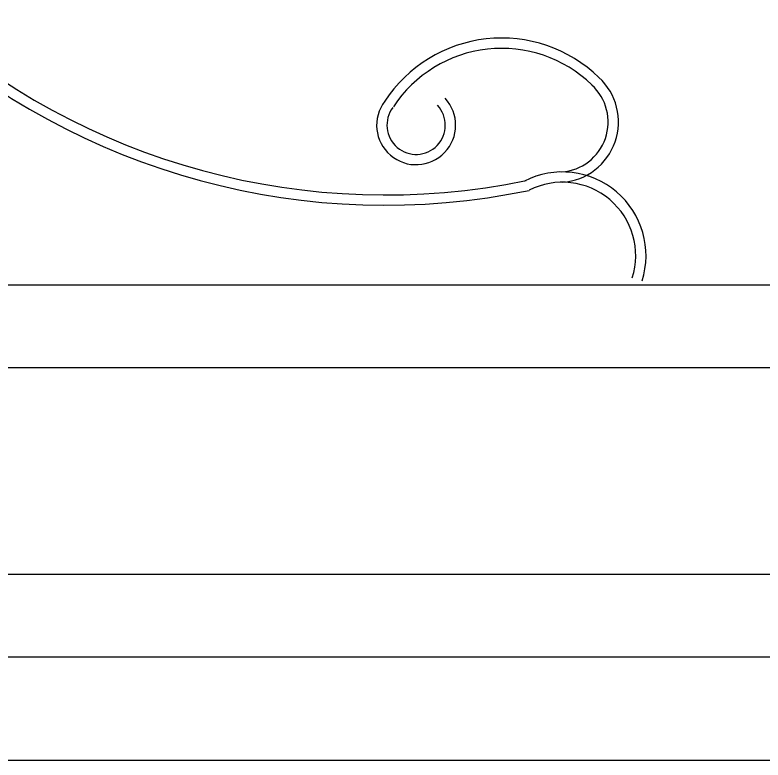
# Model space of a CAD drawing. Header units: millimetres. Extents: x 6388 to 59789, y -18725 to 8137.
# Drawn here: x 57711.1 to 57819.8, y 5379 to 5487.2 of the extents above; entities that cross this region are included whole.
import ezdxf

# ---------------------------------------------------------------- set-up
doc = ezdxf.new("R2010")
doc.units = ezdxf.units.MM

# ---------------------------------------------------------------- blocks, each defined once
blk = doc.blocks.new('A$C0AF41AB5')
for p, q in [((958.07, 1105.81), (2641.93, 1105.81)), ((1891.59, 1093.81), (2624.31, 1093.81)), ((1891.59, 1063.81), (2572.47, 1063.81)), ((1891.59, 1051.81), (2559.5, 1051.81)), ((1055.02, 1036.81), (2544.98, 1036.81))]:
    blk.add_line(p, q)
for centre, radius, start, end in [((1974.49, 1220.03), 101.14, 227.8689, 281.6951), ((1974.48, 1220.03), 102.63, 227.8873, 281.7683), ((1991.42, 1121.38), 20.3, 45.9028, 146.7714), ((1991.42, 1121.38), 18.8, 45.9028, 146.7714), ((1999.63, 1129.48), 8.77, 274.1646, 47.6054), ((1999.63, 1129.48), 7.27, 274.1646, 47.6054), ((1979, 1129.02), 5.74, 142.7066, 42.8731), ((1979, 1129.02), 4.24, 142.7066, 42.8731), ((2000.26, 1110.09), 12.14, 342.2747, 117.1395), ((2000.26, 1110.09), 10.64, 342.2747, 117.1395)]:
    blk.add_arc(centre, radius, start, end)

msp = doc.modelspace()

# ---------------------------------------------------------------- block references
msp.add_blockref('A$C0AF41AB5', (55790.39, 4342.18))

doc.saveas('drawing.dxf')
